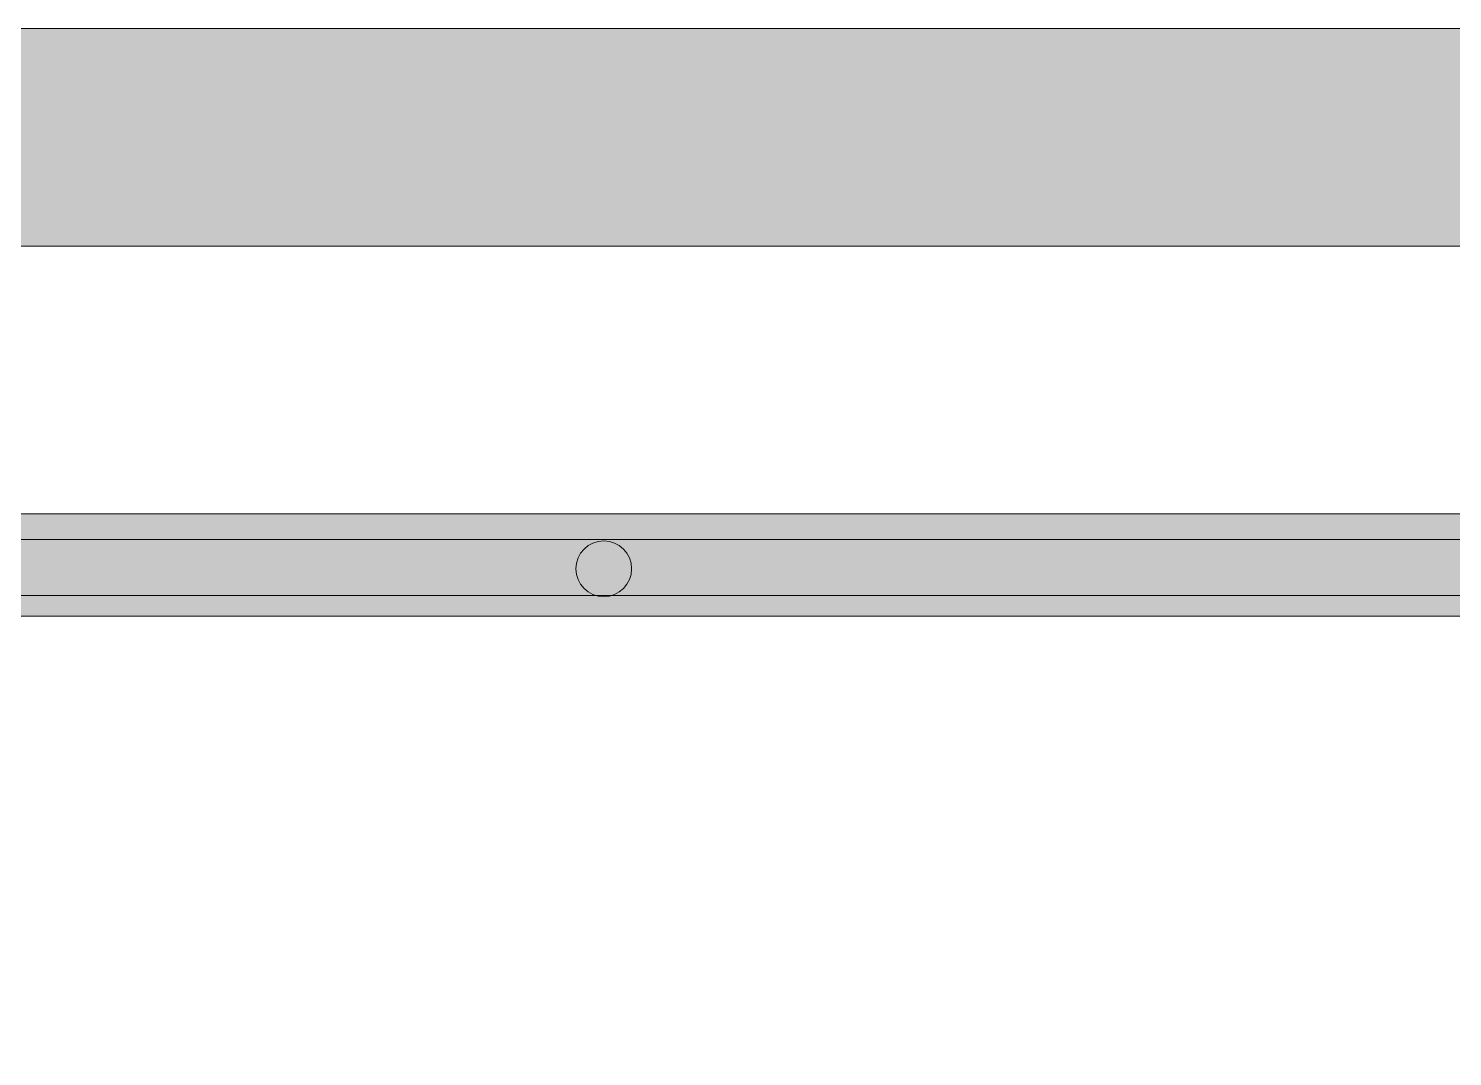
# Model space of a CAD drawing. Header units: metres. Extents: x 149 to 429, y -3 to 162.
# Drawn here: x 347.637 to 349.583, y 108.833 to 110.238 of the extents above; entities that cross this region are included whole.
import ezdxf

# ---------------------------------------------------------------- set-up
doc = ezdxf.new("R2010")
doc.units = ezdxf.units.M
doc.layers.add('1053_ARQ_BASE_MATADOURO_2_dwg', color=7, linetype='Continuous', lineweight=5, true_color=0x767676)
for name, color, linetype, lineweight in [('A-DETL', 7, 'Continuous', 5), ('A-DETL-GENF', 7, 'Continuous', 5), ('A-PISO', 7, 'Continuous', 5), ('A-WALL', 7, 'Continuous', 9)]:
    doc.layers.add(name, color=color, linetype=linetype, lineweight=lineweight)

# ---------------------------------------------------------------- blocks, each defined once
blk = doc.blocks.new('1053_ARQ_BASE_MATADOURO_2_dwg-3637054-TÉRREO 1_20 - Dependente 2')
at = {"layer": 'A-PISO', "color": 253, "true_color": 0xaaaaaa}
for p, q in [((159.4912, 76.353), (139.8363, 76.353)), ((159.4912, 76.2768), (139.8363, 76.2768))]:
    blk.add_line(p, q, dxfattribs=at)
at = {"layer": 'A-PISO', "color": 253, "true_color": 0xaaaaaa, "flags": 128}
blk.add_lwpolyline([(139.3239, 76.3882), (159.5394, 76.3882), (159.5394, 76.2382), (159.5394, 75.3282)], dxfattribs=at)
at = {"layer": 'A-PISO', "color": 253, "true_color": 0xaaaaaa}
blk.add_circle((142.0181, 76.3132), 0.0381, dxfattribs=at)

msp = doc.modelspace()

# ---------------------------------------------------------------- hatches: boundary and pattern name
at = {"layer": 'A-DETL-GENF', "true_color": 0xffff00}
h = msp.add_hatch(color=2, dxfattribs=at)
h.paths.add_polyline_path([(365.8845, 99.7704), (366.9273, 99.7791), (366.9273, 110.2375), (345.3444, 110.2375), (345.3444, 99.7704), (365.7098, 99.7704)])
h.paths.add_polyline_path([(348.6358, 99.8939), (345.729, 99.8939), (345.729, 109.9402), (366.7201, 109.9402), (366.7201, 99.8939), (349.5005, 99.8939)])
at = {"layer": 'A-WALL', "true_color": 0xeaeaea, "transparency": 33554483}
msp.add_hatch(color=254, dxfattribs=at).paths.add_polyline_path([(365.6194, 109.4342), (365.9444, 109.4342), (365.9444, 109.5742), (346.2892, 109.5742), (346.2892, 109.4342), (365.6021, 109.4342)])

# ---------------------------------------------------------------- linework, layer by layer
at = {"layer": 'A-DETL'}
for p, q in [((366.9273, 110.2375), (345.3444, 110.2375)), ((345.729, 109.9402), (366.7201, 109.9402))]:
    msp.add_line(p, q, dxfattribs=at)
at = {"layer": 'A-WALL', "color": 253, "true_color": 0xb6b6b6}
msp.add_line((365.9444, 109.5742), (346.2892, 109.5742), dxfattribs=at)
at = {"layer": 'A-WALL', "color": 253, "true_color": 0xaaaaaa}
msp.add_line((365.9444, 109.4342), (346.2892, 109.4342), dxfattribs=at)

# ---------------------------------------------------------------- block references
at = {"layer": '1053_ARQ_BASE_MATADOURO_2_dwg', "color": 253, "true_color": 0xaaaaaa}
msp.add_blockref('1053_ARQ_BASE_MATADOURO_2_dwg-3637054-TÉRREO 1_20 - Dependente 2', (206.405, 33.186), dxfattribs=at)

doc.saveas('drawing.dxf')
